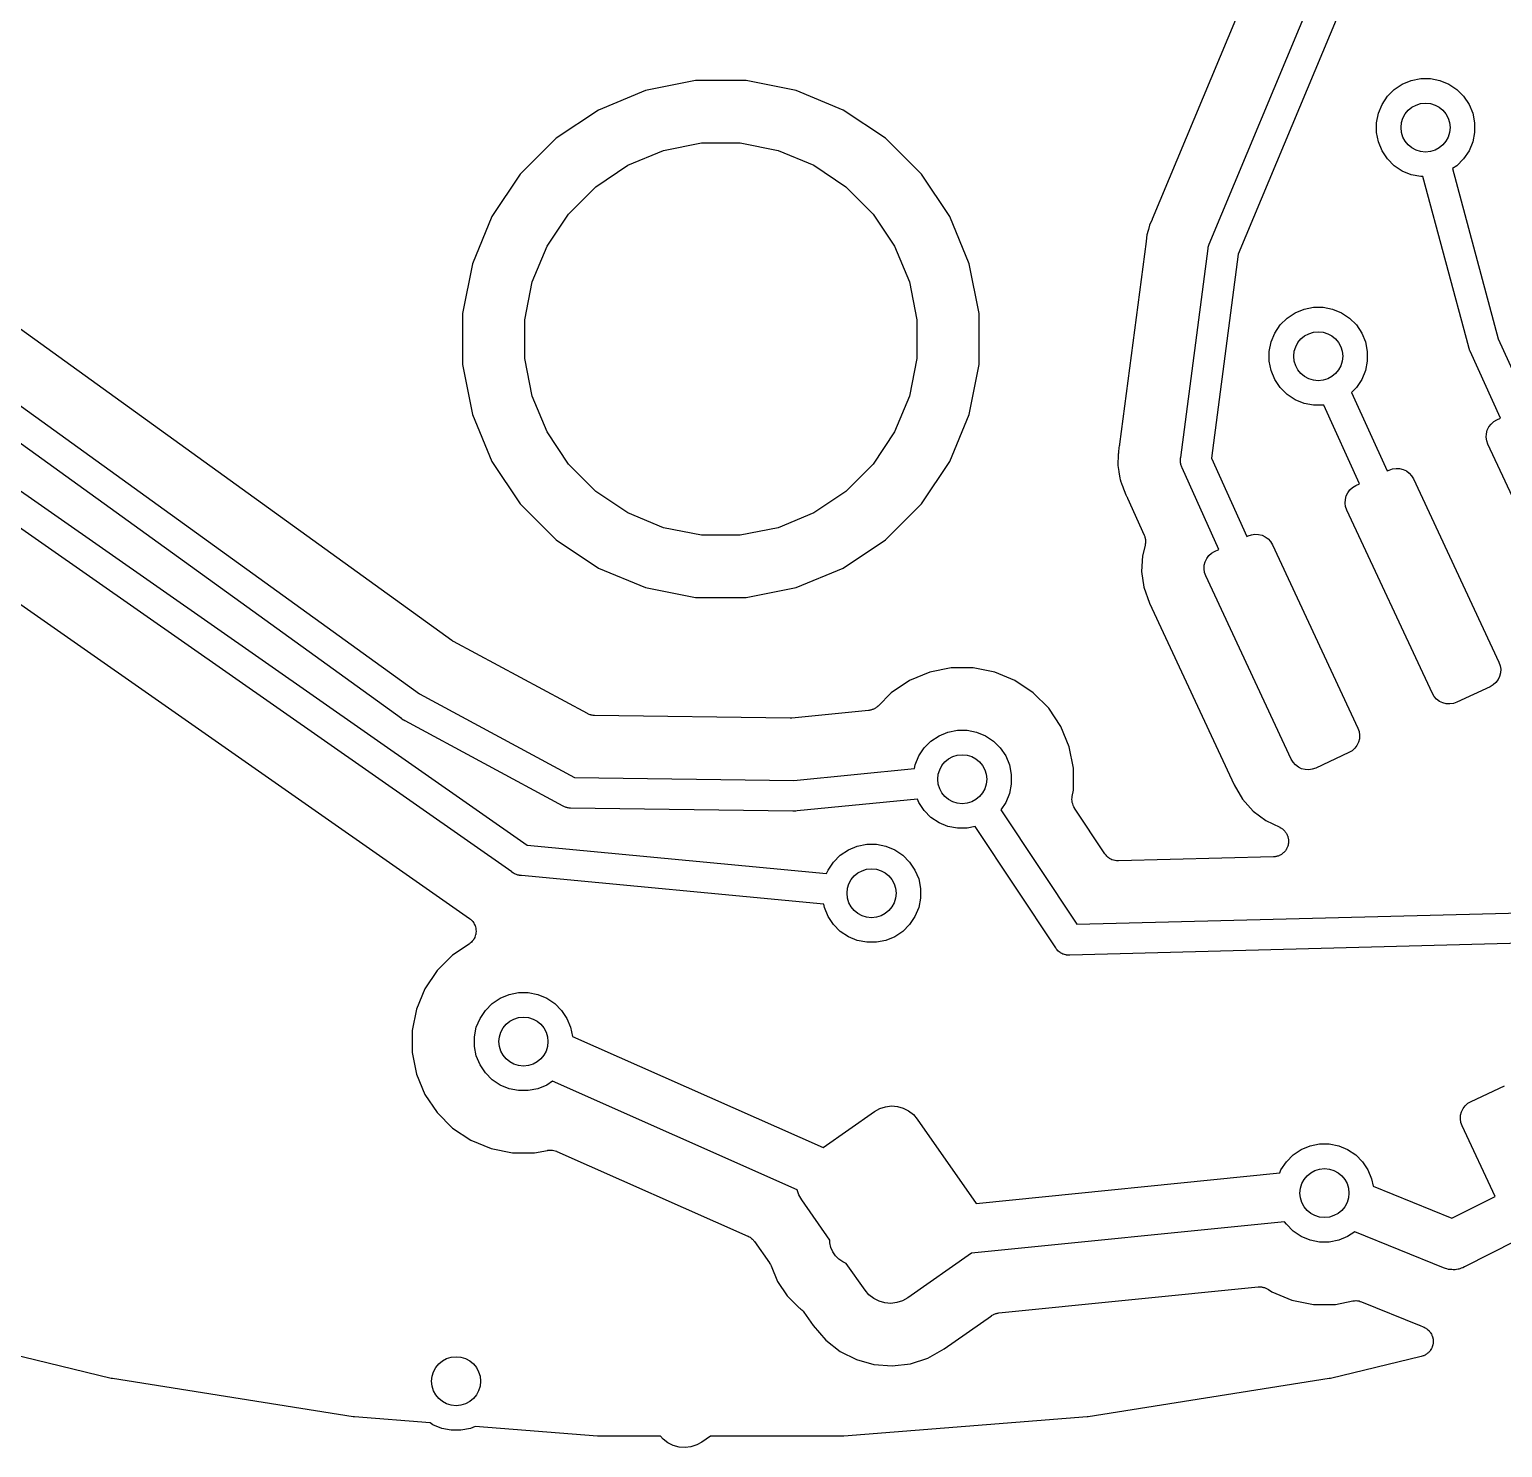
# Model space of a CAD drawing. Extents: x 4.92 to 6.91, y -5.73 to -3.72.
# Drawn here: x 5.6834 to 6.1566, y -5.7299 to -5.2746 of the extents above; entities that cross this region are included whole.
import ezdxf

# ---------------------------------------------------------------- set-up
doc = ezdxf.new("R2010")
doc.units = 0
doc.header["$MEASUREMENT"] = 0
doc.layers.add('BLACK', color=7, linetype='CONTINUOUS')

msp = doc.modelspace()

# ---------------------------------------------------------------- linework, layer by layer
at = {"layer": 'BLACK', "linetype": 'CONTINUOUS'}
for p, q in [((6.06242, -5.34351), (6.13141, -5.17829)), ((6.10806, -5.18231), (6.0441, -5.33546)), ((6.14049, -5.18209), (6.07172, -5.34676)), ((5.8813, -5.29421), (5.8662, -5.30047)), ((5.89734, -5.29102), (5.8813, -5.29421)), ((5.91369, -5.29102), (5.89734, -5.29102)), ((5.92972, -5.29421), (5.91369, -5.29102)), ((5.94482, -5.30047), (5.92972, -5.29421)), ((6.11966, -5.29606), (6.12185, -5.29387)), ((6.12185, -5.29387), (6.12443, -5.29215)), ((6.12443, -5.29215), (6.1273, -5.29096)), ((6.1273, -5.29096), (6.13034, -5.29035)), ((6.13034, -5.29035), (6.13344, -5.29035)), ((6.13344, -5.29035), (6.13648, -5.29096)), ((6.13648, -5.29096), (6.13935, -5.29215)), ((6.13935, -5.29215), (6.14193, -5.29387)), ((6.14193, -5.29387), (6.14412, -5.29606)), ((5.54756, -5.2995), (5.80872, -5.48795)), ((6.11675, -5.30151), (6.11793, -5.29864)), ((6.11793, -5.29864), (6.11966, -5.29606)), ((6.14412, -5.29606), (6.14585, -5.29864)), ((6.14585, -5.29864), (6.14703, -5.30151)), ((5.8662, -5.30047), (5.85261, -5.30955)), ((5.95842, -5.30955), (5.94482, -5.30047)), ((6.11614, -5.30455), (6.11675, -5.30151)), ((6.14703, -5.30151), (6.14764, -5.30455)), ((5.8029, -5.49588), (5.54051, -5.30655)), ((6.11614, -5.30765), (6.11614, -5.30455)), ((6.11675, -5.3107), (6.11614, -5.30765)), ((6.14764, -5.30765), (6.14703, -5.3107)), ((6.14764, -5.30455), (6.14764, -5.30765)), ((5.85261, -5.30955), (5.84105, -5.32111)), ((5.87567, -5.31819), (5.88714, -5.31344)), ((5.88714, -5.31344), (5.89931, -5.31102)), ((5.89931, -5.31102), (5.91172, -5.31102)), ((5.91172, -5.31102), (5.92389, -5.31344)), ((5.92389, -5.31344), (5.93535, -5.31819)), ((5.96998, -5.32111), (5.95842, -5.30955)), ((6.11793, -5.31356), (6.11675, -5.3107)), ((6.11966, -5.31614), (6.11793, -5.31356)), ((6.14585, -5.31356), (6.14412, -5.31614)), ((6.14703, -5.3107), (6.14585, -5.31356)), ((5.86536, -5.32509), (5.87567, -5.31819)), ((5.93535, -5.31819), (5.94567, -5.32509)), ((6.12185, -5.31833), (6.11966, -5.31614)), ((6.12443, -5.32006), (6.12185, -5.31833)), ((6.14193, -5.31833), (6.14053, -5.31927)), ((6.14412, -5.31614), (6.14193, -5.31833)), ((5.84105, -5.32111), (5.83197, -5.3347)), ((5.97906, -5.3347), (5.96998, -5.32111)), ((6.1273, -5.32125), (6.12443, -5.32006)), ((6.13034, -5.32185), (6.1273, -5.32125)), ((6.13103, -5.32185), (6.13034, -5.32185)), ((6.14575, -5.37656), (6.13103, -5.32185)), ((6.14053, -5.31927), (6.15524, -5.37392)), ((5.85658, -5.33386), (5.86536, -5.32509)), ((5.94567, -5.32509), (5.95444, -5.33386)), ((5.83197, -5.3347), (5.82571, -5.34981)), ((5.84969, -5.34418), (5.85658, -5.33386)), ((5.95444, -5.33386), (5.96133, -5.34418)), ((5.98531, -5.34981), (5.97906, -5.3347)), ((6.04404, -5.3356), (6.04321, -5.33743)), ((6.04406, -5.33556), (6.04404, -5.3356)), ((6.04407, -5.33553), (6.04406, -5.33556)), ((6.0441, -5.33546), (6.04407, -5.33553)), ((6.04238, -5.34052), (6.04218, -5.34252)), ((6.0428, -5.33915), (6.04238, -5.34052)), ((6.04283, -5.33902), (6.0428, -5.33915)), ((6.04287, -5.33889), (6.04283, -5.33902)), ((6.04289, -5.33882), (6.04287, -5.33889)), ((6.04321, -5.33743), (6.04289, -5.33882)), ((5.84494, -5.35564), (5.84969, -5.34418)), ((5.96133, -5.34418), (5.96608, -5.35564)), ((6.04216, -5.34267), (6.03362, -5.40776)), ((6.04217, -5.34259), (6.04216, -5.34263)), ((6.04216, -5.34263), (6.04216, -5.34267)), ((6.04218, -5.34252), (6.04217, -5.34259)), ((6.05323, -5.41202), (6.06204, -5.3449)), ((6.06204, -5.3449), (6.06208, -5.34449)), ((6.06208, -5.34449), (6.06217, -5.34419)), ((6.06217, -5.34419), (6.06225, -5.34389)), ((6.06225, -5.34389), (6.06242, -5.34351)), ((6.07172, -5.34676), (6.06313, -5.41225)), ((5.82571, -5.34981), (5.82252, -5.36584)), ((5.9885, -5.36584), (5.98531, -5.34981)), ((5.84252, -5.36781), (5.84494, -5.35564)), ((5.96608, -5.35564), (5.9685, -5.36781)), ((6.0874, -5.3673), (6.08998, -5.36557)), ((6.08998, -5.36557), (6.09285, -5.36438)), ((6.09285, -5.36438), (6.09589, -5.36378)), ((6.09589, -5.36378), (6.09899, -5.36378)), ((6.09899, -5.36378), (6.10203, -5.36438)), ((6.10203, -5.36438), (6.1049, -5.36557)), ((6.1049, -5.36557), (6.10748, -5.3673)), ((5.81909, -5.47077), (5.67862, -5.3694)), ((5.82252, -5.36584), (5.82252, -5.38219)), ((5.84252, -5.38022), (5.84252, -5.36781)), ((5.9685, -5.36781), (5.9685, -5.38022)), ((5.9885, -5.38219), (5.9885, -5.36584)), ((6.08349, -5.37207), (6.08521, -5.36949)), ((6.08521, -5.36949), (6.0874, -5.3673)), ((6.10748, -5.3673), (6.10967, -5.36949)), ((6.10967, -5.36949), (6.1114, -5.37207)), ((6.08169, -5.37798), (6.0823, -5.37493)), ((6.0823, -5.37493), (6.08349, -5.37207)), ((6.1114, -5.37207), (6.11258, -5.37493)), ((6.11258, -5.37493), (6.11319, -5.37798)), ((6.15524, -5.37392), (6.16492, -5.3952)), ((6.08169, -5.38108), (6.08169, -5.37798)), ((6.11319, -5.37798), (6.11319, -5.38108)), ((6.14578, -5.37672), (6.14575, -5.37656)), ((6.14588, -5.37703), (6.14578, -5.37672)), ((6.1459, -5.3771), (6.14588, -5.37703)), ((6.14596, -5.37726), (6.1459, -5.3771)), ((6.14601, -5.37741), (6.14596, -5.37726)), ((6.14604, -5.37748), (6.14601, -5.37741)), ((6.14616, -5.37778), (6.14604, -5.37748)), ((6.14624, -5.37792), (6.14616, -5.37778)), ((6.156, -5.39936), (6.14624, -5.37792)), ((5.82252, -5.38219), (5.82571, -5.39822)), ((5.84494, -5.39239), (5.84252, -5.38022)), ((5.9685, -5.38022), (5.96608, -5.39239)), ((5.98531, -5.39822), (5.9885, -5.38219)), ((6.0823, -5.38412), (6.08169, -5.38108)), ((6.08349, -5.38699), (6.0823, -5.38412)), ((6.11258, -5.38412), (6.1114, -5.38699)), ((6.11319, -5.38108), (6.11258, -5.38412)), ((6.08521, -5.38957), (6.08349, -5.38699)), ((6.1114, -5.38699), (6.10967, -5.38957)), ((5.84969, -5.40385), (5.84494, -5.39239)), ((5.96608, -5.39239), (5.96133, -5.40385)), ((6.0874, -5.39176), (6.08521, -5.38957)), ((6.08998, -5.39348), (6.0874, -5.39176)), ((6.09285, -5.39467), (6.08998, -5.39348)), ((6.10967, -5.38957), (6.10812, -5.39112)), ((6.10812, -5.39112), (6.1196, -5.41634)), ((5.82571, -5.39822), (5.83197, -5.41333)), ((5.97906, -5.41333), (5.98531, -5.39822)), ((6.09589, -5.39528), (6.09285, -5.39467)), ((6.09899, -5.39528), (6.09589, -5.39528)), ((6.09918, -5.39524), (6.09899, -5.39528)), ((6.11068, -5.4205), (6.09918, -5.39524)), ((6.15144, -5.40439), (6.15173, -5.40326)), ((6.15173, -5.40326), (6.15223, -5.40222)), ((6.15223, -5.40222), (6.15293, -5.40129)), ((6.15293, -5.40129), (6.15379, -5.40052)), ((6.15379, -5.40052), (6.15478, -5.39993)), ((6.15478, -5.39993), (6.156, -5.39936)), ((5.85658, -5.41417), (5.84969, -5.40385)), ((5.96133, -5.40385), (5.95444, -5.41417)), ((6.03354, -5.40812), (6.03349, -5.40841)), ((6.03361, -5.40783), (6.03354, -5.40812)), ((6.03362, -5.40776), (6.03361, -5.40783)), ((6.15138, -5.40554), (6.15144, -5.40439)), ((6.15154, -5.40669), (6.15138, -5.40554)), ((6.15193, -5.40778), (6.15154, -5.40669)), ((6.17938, -5.46665), (6.15193, -5.40778)), ((6.03317, -5.41183), (6.03304, -5.41374)), ((6.03318, -5.41172), (6.03317, -5.41177)), ((6.03317, -5.41177), (6.03317, -5.41183)), ((6.0332, -5.41096), (6.03318, -5.41165)), ((6.03318, -5.41165), (6.03318, -5.41172)), ((6.03324, -5.41067), (6.0332, -5.41096)), ((6.03327, -5.41043), (6.03324, -5.41055)), ((6.03324, -5.41055), (6.03324, -5.41067)), ((6.03337, -5.40884), (6.03327, -5.41036)), ((6.03327, -5.41036), (6.03327, -5.41043)), ((6.03349, -5.40841), (6.03337, -5.40884)), ((6.05313, -5.41314), (6.05316, -5.41274)), ((6.05316, -5.41259), (6.05317, -5.4125)), ((6.05316, -5.41274), (6.05316, -5.41259)), ((6.05317, -5.4125), (6.05319, -5.41217)), ((6.05319, -5.41217), (6.05323, -5.41202)), ((6.06313, -5.41225), (6.07444, -5.4374)), ((5.83197, -5.41333), (5.84105, -5.42692)), ((5.86536, -5.42294), (5.85658, -5.41417)), ((5.95444, -5.41417), (5.94567, -5.42294)), ((5.96998, -5.42692), (5.97906, -5.41333)), ((6.03304, -5.41374), (6.03305, -5.41379)), ((6.03305, -5.41379), (6.03306, -5.41386)), ((6.03306, -5.41386), (6.03306, -5.41423)), ((6.03306, -5.41423), (6.03308, -5.41459)), ((6.03308, -5.41459), (6.03308, -5.41464)), ((6.03308, -5.41464), (6.0334, -5.41653)), ((6.0334, -5.41653), (6.03341, -5.4166)), ((6.03341, -5.4166), (6.03341, -5.41666)), ((6.03341, -5.41666), (6.03342, -5.41671)), ((6.03342, -5.41671), (6.03367, -5.41861)), ((6.05314, -5.41323), (6.05313, -5.41314)), ((6.05314, -5.41332), (6.05314, -5.41323)), ((6.0532, -5.41371), (6.05314, -5.41332)), ((6.05325, -5.4141), (6.0532, -5.41371)), ((6.05328, -5.41419), (6.05325, -5.4141)), ((6.05329, -5.41427), (6.05328, -5.41419)), ((6.05343, -5.41464), (6.05329, -5.41427)), ((6.05348, -5.41479), (6.05343, -5.41464)), ((6.05352, -5.41487), (6.05348, -5.41479)), ((6.05364, -5.41518), (6.05352, -5.41487)), ((6.05372, -5.41531), (6.05364, -5.41518)), ((6.06552, -5.44156), (6.05372, -5.41531)), ((6.1196, -5.41634), (6.12017, -5.41607)), ((6.12017, -5.41607), (6.12127, -5.41569)), ((6.12127, -5.41569), (6.12241, -5.41552)), ((6.12241, -5.41552), (6.12357, -5.41559)), ((6.12357, -5.41559), (6.12469, -5.41587)), ((6.12469, -5.41587), (6.12573, -5.41637)), ((6.12573, -5.41637), (6.12666, -5.41707)), ((6.12666, -5.41707), (6.12743, -5.41793)), ((5.67414, -5.41825), (5.84329, -5.53656)), ((6.03367, -5.41861), (6.03368, -5.41866)), ((6.03368, -5.41866), (6.03371, -5.41872)), ((6.03371, -5.41872), (6.03378, -5.41908)), ((6.03378, -5.41908), (6.03388, -5.41944)), ((6.03388, -5.41944), (6.03389, -5.41948)), ((6.03389, -5.41948), (6.03456, -5.42128)), ((6.03456, -5.42128), (6.03459, -5.42134)), ((6.03459, -5.42134), (6.0346, -5.4214)), ((6.0346, -5.4214), (6.03462, -5.42145)), ((6.03462, -5.42145), (6.03484, -5.4221)), ((6.03484, -5.4221), (6.03496, -5.42237)), ((6.03496, -5.42237), (6.03499, -5.42243)), ((6.03499, -5.42243), (6.03503, -5.42254)), ((6.03503, -5.42254), (6.03508, -5.42265)), ((6.10692, -5.42335), (6.10761, -5.42243)), ((6.10761, -5.42243), (6.10847, -5.42165)), ((6.10847, -5.42165), (6.10947, -5.42106)), ((6.10947, -5.42106), (6.11068, -5.4205)), ((6.12743, -5.41793), (6.12802, -5.41893)), ((6.12802, -5.41893), (6.15548, -5.4778)), ((5.83837, -5.54513), (5.66858, -5.42638)), ((5.84105, -5.42692), (5.85261, -5.43848)), ((5.87567, -5.42984), (5.86536, -5.42294)), ((5.94567, -5.42294), (5.93535, -5.42984)), ((5.95842, -5.43848), (5.96998, -5.42692)), ((6.03508, -5.42265), (6.03562, -5.42408)), ((6.03562, -5.42408), (6.03585, -5.42446)), ((6.03585, -5.42446), (6.03589, -5.42452)), ((6.03589, -5.42452), (6.03602, -5.42479)), ((6.03602, -5.42479), (6.03617, -5.42505)), ((6.03617, -5.42505), (6.04152, -5.43696)), ((6.10607, -5.42667), (6.10613, -5.42552)), ((6.10623, -5.42782), (6.10607, -5.42667)), ((6.10613, -5.42552), (6.10642, -5.4244)), ((6.10642, -5.4244), (6.10692, -5.42335)), ((5.88714, -5.43459), (5.87567, -5.42984)), ((5.93535, -5.42984), (5.92389, -5.43459)), ((6.10661, -5.42891), (6.10623, -5.42782)), ((6.13407, -5.48779), (6.10661, -5.42891)), ((5.89931, -5.43701), (5.88714, -5.43459)), ((5.92389, -5.43459), (5.91172, -5.43701)), ((6.07595, -5.43682), (6.0771, -5.43665)), ((6.0771, -5.43665), (6.07825, -5.43672)), ((6.07825, -5.43672), (6.07937, -5.437)), ((5.85261, -5.43848), (5.8662, -5.44756)), ((5.91172, -5.43701), (5.89931, -5.43701)), ((5.94482, -5.44756), (5.95842, -5.43848)), ((6.04181, -5.44025), (6.04095, -5.44359)), ((6.04152, -5.43696), (6.04155, -5.43702)), ((6.04155, -5.43702), (6.04161, -5.43719)), ((6.04161, -5.43719), (6.04168, -5.43736)), ((6.04168, -5.43736), (6.04176, -5.43766)), ((6.04176, -5.43766), (6.04185, -5.43795)), ((6.04183, -5.44007), (6.04181, -5.44025)), ((6.04188, -5.43989), (6.04183, -5.44007)), ((6.04185, -5.43795), (6.04187, -5.43813)), ((6.04187, -5.43813), (6.04191, -5.43831)), ((6.04191, -5.43959), (6.04188, -5.43989)), ((6.04191, -5.43831), (6.04193, -5.43861)), ((6.04196, -5.43928), (6.04191, -5.43959)), ((6.04193, -5.43861), (6.04196, -5.43892)), ((6.04196, -5.43892), (6.04195, -5.4391)), ((6.04195, -5.4391), (6.04196, -5.43928)), ((6.07444, -5.4374), (6.07486, -5.4372)), ((6.07486, -5.4372), (6.07595, -5.43682)), ((6.07937, -5.437), (6.08042, -5.43751)), ((6.08042, -5.43751), (6.08134, -5.4382)), ((6.08134, -5.4382), (6.08212, -5.43906)), ((6.08212, -5.43906), (6.08271, -5.44006)), ((6.08271, -5.44006), (6.11016, -5.49893)), ((5.65783, -5.44326), (5.82476, -5.56002)), ((6.04095, -5.44359), (6.04067, -5.44868)), ((6.06081, -5.44665), (6.0611, -5.44553)), ((6.0611, -5.44553), (6.0616, -5.44448)), ((6.0616, -5.44448), (6.0623, -5.44356)), ((6.0623, -5.44356), (6.06316, -5.44278)), ((6.06316, -5.44278), (6.06415, -5.44219)), ((6.06415, -5.44219), (6.06552, -5.44156)), ((5.8662, -5.44756), (5.8813, -5.45382)), ((5.92972, -5.45382), (5.94482, -5.44756)), ((6.04067, -5.44868), (6.04139, -5.45373)), ((6.06075, -5.4478), (6.06081, -5.44665)), ((6.06091, -5.44895), (6.06075, -5.4478)), ((6.0613, -5.45004), (6.06091, -5.44895)), ((6.08875, -5.50892), (6.0613, -5.45004)), ((5.8813, -5.45382), (5.89734, -5.45701)), ((5.91369, -5.45701), (5.92972, -5.45382)), ((6.04139, -5.45373), (6.04317, -5.45877)), ((5.89734, -5.45701), (5.91369, -5.45701)), ((6.04317, -5.45877), (6.07041, -5.5172)), ((5.81935, -5.47091), (5.81909, -5.47077)), ((5.81959, -5.47108), (5.81935, -5.47091)), ((5.81965, -5.47111), (5.81959, -5.47108)), ((5.86265, -5.49427), (5.81965, -5.47111)), ((6.15548, -5.4778), (6.15586, -5.47889)), ((6.15586, -5.47889), (6.15602, -5.48004)), ((5.96614, -5.48367), (5.96028, -5.48759)), ((5.97264, -5.48098), (5.96614, -5.48367)), ((5.97955, -5.47961), (5.97264, -5.48098)), ((5.98659, -5.47961), (5.97955, -5.47961)), ((5.9935, -5.48098), (5.98659, -5.47961)), ((6, -5.48367), (5.9935, -5.48098)), ((6.00586, -5.48759), (6, -5.48367)), ((6.15517, -5.48336), (6.15448, -5.48429)), ((6.15567, -5.48232), (6.15517, -5.48336)), ((6.15596, -5.4812), (6.15567, -5.48232)), ((6.15602, -5.48004), (6.15596, -5.4812)), ((5.80872, -5.48795), (5.85856, -5.51478)), ((5.96028, -5.48759), (5.95603, -5.49184)), ((6.01084, -5.49257), (6.00586, -5.48759)), ((6.13466, -5.48878), (6.13407, -5.48779)), ((6.13543, -5.48964), (6.13466, -5.48878)), ((6.15262, -5.48565), (6.14191, -5.49064)), ((6.15361, -5.48506), (6.15262, -5.48565)), ((6.15448, -5.48429), (6.15361, -5.48506)), ((5.95299, -5.49328), (5.92836, -5.4957)), ((5.9532, -5.49323), (5.95299, -5.49328)), ((5.95342, -5.49322), (5.9532, -5.49323)), ((5.95368, -5.49314), (5.95342, -5.49322)), ((5.95395, -5.49309), (5.95368, -5.49314)), ((5.95415, -5.493), (5.95395, -5.49309)), ((5.95435, -5.49294), (5.95415, -5.493)), ((5.9546, -5.49282), (5.95435, -5.49294)), ((5.95485, -5.49271), (5.9546, -5.49282)), ((5.95503, -5.49259), (5.95485, -5.49271)), ((5.95522, -5.49249), (5.95503, -5.49259)), ((5.95543, -5.49232), (5.95522, -5.49249)), ((5.95566, -5.49217), (5.95543, -5.49232)), ((5.95581, -5.49202), (5.95566, -5.49217)), ((5.95598, -5.49189), (5.95581, -5.49202)), ((5.95603, -5.49184), (5.95598, -5.49189)), ((6.01475, -5.49842), (6.01084, -5.49257)), ((6.13635, -5.49034), (6.13543, -5.48964)), ((6.1374, -5.49084), (6.13635, -5.49034)), ((6.13852, -5.49113), (6.1374, -5.49084)), ((6.13968, -5.49119), (6.13852, -5.49113)), ((6.14082, -5.49103), (6.13968, -5.49119)), ((6.14191, -5.49064), (6.14082, -5.49103)), ((5.80295, -5.49594), (5.8029, -5.49588)), ((5.80329, -5.49616), (5.80295, -5.49594)), ((5.80342, -5.49626), (5.80329, -5.49616)), ((5.80349, -5.4963), (5.80342, -5.49626)), ((5.80356, -5.49634), (5.80349, -5.4963)), ((5.8037, -5.49642), (5.80356, -5.49634)), ((5.80405, -5.49662), (5.8037, -5.49642)), ((5.80412, -5.49665), (5.80405, -5.49662)), ((5.85493, -5.52401), (5.80412, -5.49665)), ((5.86282, -5.49434), (5.86265, -5.49427)), ((5.86299, -5.49444), (5.86282, -5.49434)), ((5.86327, -5.49453), (5.86299, -5.49444)), ((5.86355, -5.49465), (5.86327, -5.49453)), ((5.86373, -5.49468), (5.86355, -5.49465)), ((5.86391, -5.49474), (5.86373, -5.49468)), ((5.86421, -5.49478), (5.86391, -5.49474)), ((5.8645, -5.49484), (5.86421, -5.49478)), ((5.86469, -5.49484), (5.8645, -5.49484)), ((5.86488, -5.49487), (5.86469, -5.49484)), ((5.86495, -5.49487), (5.86488, -5.49487)), ((5.9278, -5.49573), (5.86495, -5.49487)), ((5.92804, -5.49571), (5.9278, -5.49573)), ((5.92829, -5.49571), (5.92804, -5.49571)), ((5.92836, -5.4957), (5.92829, -5.49571)), ((5.97303, -5.50312), (5.97561, -5.5014)), ((5.97561, -5.5014), (5.97848, -5.50021)), ((5.97848, -5.50021), (5.98152, -5.49961)), ((5.98152, -5.49961), (5.98462, -5.49961)), ((5.98462, -5.49961), (5.98766, -5.50021)), ((5.98766, -5.50021), (5.99053, -5.5014)), ((5.99053, -5.5014), (5.99311, -5.50312)), ((6.01745, -5.50493), (6.01475, -5.49842)), ((6.11016, -5.49893), (6.11054, -5.50002)), ((6.11064, -5.50233), (6.11036, -5.50345)), ((6.11054, -5.50002), (6.11071, -5.50117)), ((6.11071, -5.50117), (6.11064, -5.50233)), ((5.96912, -5.50789), (5.97084, -5.50532)), ((5.97084, -5.50532), (5.97303, -5.50312)), ((5.99311, -5.50312), (5.9953, -5.50532)), ((5.9953, -5.50532), (5.99703, -5.50789)), ((6.01882, -5.51183), (6.01745, -5.50493)), ((6.1073, -5.50678), (6.0966, -5.51177)), ((6.1083, -5.50619), (6.1073, -5.50678)), ((6.10916, -5.50542), (6.1083, -5.50619)), ((6.10986, -5.50449), (6.10916, -5.50542)), ((6.11036, -5.50345), (6.10986, -5.50449)), ((5.92893, -5.51574), (5.9677, -5.51192)), ((5.9677, -5.51192), (5.96793, -5.51076)), ((5.96793, -5.51076), (5.96912, -5.50789)), ((5.99703, -5.50789), (5.99821, -5.51076)), ((5.99821, -5.51076), (5.99882, -5.5138)), ((6.01882, -5.51888), (6.01882, -5.51183)), ((6.08934, -5.50991), (6.08875, -5.50892)), ((6.09011, -5.51077), (6.08934, -5.50991)), ((6.09104, -5.51147), (6.09011, -5.51077)), ((6.09208, -5.51197), (6.09104, -5.51147)), ((6.0932, -5.51226), (6.09208, -5.51197)), ((6.09436, -5.51232), (6.0932, -5.51226)), ((6.09551, -5.51216), (6.09436, -5.51232)), ((6.0966, -5.51177), (6.09551, -5.51216)), ((5.85856, -5.51478), (5.92893, -5.51574)), ((5.99882, -5.51691), (5.99821, -5.51995)), ((5.99882, -5.5138), (5.99882, -5.51691)), ((6.07041, -5.5172), (6.07313, -5.5218)), ((5.96866, -5.52172), (5.93006, -5.52552)), ((5.96912, -5.52281), (5.96866, -5.52172)), ((5.99821, -5.51995), (5.99703, -5.52281)), ((6.01832, -5.5218), (6.01837, -5.52135)), ((6.01832, -5.52184), (6.01832, -5.5218)), ((6.01832, -5.52187), (6.01832, -5.52184)), ((6.01836, -5.52232), (6.01832, -5.52187)), ((6.01837, -5.52135), (6.01842, -5.5209)), ((6.01842, -5.5209), (6.01882, -5.51888)), ((6.07313, -5.5218), (6.07654, -5.52559)), ((5.85533, -5.52423), (5.85493, -5.52401)), ((5.85558, -5.52431), (5.85533, -5.52423)), ((5.85583, -5.52441), (5.85558, -5.52431)), ((5.85605, -5.52446), (5.85583, -5.52441)), ((5.85625, -5.52452), (5.85605, -5.52446)), ((5.85652, -5.52455), (5.85625, -5.52452)), ((5.85678, -5.5246), (5.85652, -5.52455)), ((5.85724, -5.52461), (5.85678, -5.5246)), ((5.92862, -5.52558), (5.85724, -5.52461)), ((5.92865, -5.52559), (5.92862, -5.52558)), ((5.9291, -5.52559), (5.92865, -5.52559)), ((5.92931, -5.52559), (5.9291, -5.52559)), ((5.92934, -5.52559), (5.92931, -5.52559)), ((5.92938, -5.52559), (5.92934, -5.52559)), ((5.92958, -5.52557), (5.92938, -5.52559)), ((5.93003, -5.52553), (5.92958, -5.52557)), ((5.93006, -5.52552), (5.93003, -5.52553)), ((5.97084, -5.52539), (5.96912, -5.52281)), ((5.97303, -5.52759), (5.97084, -5.52539)), ((5.99703, -5.52281), (5.99547, -5.52514)), ((5.99547, -5.52514), (6.01992, -5.56194)), ((6.0184, -5.52278), (6.01836, -5.52232)), ((6.01841, -5.52281), (6.0184, -5.52278)), ((6.01841, -5.52284), (6.01841, -5.52281)), ((6.01855, -5.52328), (6.01841, -5.52284)), ((6.01867, -5.52371), (6.01855, -5.52328)), ((6.01869, -5.52374), (6.01867, -5.52371)), ((6.0187, -5.52378), (6.01869, -5.52374)), ((6.01891, -5.52418), (6.0187, -5.52378)), ((6.01912, -5.52458), (6.01891, -5.52418)), ((6.01915, -5.52464), (6.01912, -5.52458)), ((6.02892, -5.53935), (6.01915, -5.52464)), ((6.07654, -5.52559), (6.08061, -5.52865)), ((5.97561, -5.52931), (5.97303, -5.52759)), ((5.97848, -5.5305), (5.97561, -5.52931)), ((5.98152, -5.5311), (5.97848, -5.5305)), ((5.98462, -5.5311), (5.98152, -5.5311)), ((5.98727, -5.53058), (5.98462, -5.5311)), ((6.01313, -5.56951), (5.98727, -5.53058)), ((6.08061, -5.52865), (6.08505, -5.53078)), ((6.08505, -5.53078), (6.08511, -5.53081)), ((6.08511, -5.53081), (6.08535, -5.53096)), ((6.08535, -5.53096), (6.0856, -5.53109)), ((6.0856, -5.53109), (6.08576, -5.53121)), ((6.08576, -5.53121), (6.08594, -5.53132)), ((6.08594, -5.53132), (6.08614, -5.53152)), ((6.08614, -5.53152), (6.08636, -5.53169)), ((6.08636, -5.53169), (6.0865, -5.53185)), ((6.0865, -5.53185), (6.08665, -5.53199)), ((6.08665, -5.53199), (6.08681, -5.53222)), ((6.08681, -5.53222), (6.087, -5.53244)), ((6.087, -5.53244), (6.0871, -5.53262)), ((6.0871, -5.53262), (6.08722, -5.53279)), ((6.08722, -5.53279), (6.08733, -5.53304)), ((6.08733, -5.53304), (6.08747, -5.53329)), ((6.08747, -5.53329), (6.08753, -5.53349)), ((6.08753, -5.53349), (6.08762, -5.53368)), ((6.08762, -5.53368), (6.08768, -5.53395)), ((6.08768, -5.53395), (6.08777, -5.53422)), ((6.08777, -5.53422), (6.08779, -5.53442)), ((6.08779, -5.53442), (6.08784, -5.53463)), ((6.08783, -5.53588), (6.08781, -5.53616)), ((6.08787, -5.5356), (6.08783, -5.53588)), ((6.08784, -5.53463), (6.08785, -5.53491)), ((6.08785, -5.53491), (6.08788, -5.53519)), ((6.08788, -5.53519), (6.08787, -5.5354)), ((6.08787, -5.5354), (6.08787, -5.5356)), ((5.84329, -5.53656), (5.9395, -5.54566)), ((5.9417, -5.54193), (5.9439, -5.53974)), ((5.9439, -5.53974), (5.94648, -5.53801)), ((5.94648, -5.53801), (5.94934, -5.53683)), ((5.94934, -5.53683), (5.95239, -5.53622)), ((5.95239, -5.53622), (5.95549, -5.53622)), ((5.95549, -5.53622), (5.95853, -5.53683)), ((5.95853, -5.53683), (5.9614, -5.53801)), ((5.9614, -5.53801), (5.96398, -5.53974)), ((5.96398, -5.53974), (5.96617, -5.54193)), ((6.02896, -5.53939), (6.02892, -5.53935)), ((6.02898, -5.53943), (6.02896, -5.53939)), ((6.02926, -5.53977), (6.02898, -5.53943)), ((6.02954, -5.54011), (6.02926, -5.53977)), ((6.02958, -5.54014), (6.02954, -5.54011)), ((6.02961, -5.54018), (6.02958, -5.54014)), ((6.02995, -5.54045), (6.02961, -5.54018)), ((6.03029, -5.54073), (6.02995, -5.54045)), ((6.03034, -5.54075), (6.03029, -5.54073)), ((6.03037, -5.54078), (6.03034, -5.54075)), ((6.03076, -5.54099), (6.03037, -5.54078)), ((6.08302, -5.54028), (6.03322, -5.54158)), ((6.0833, -5.54025), (6.08302, -5.54028)), ((6.08358, -5.54024), (6.0833, -5.54025)), ((6.08378, -5.54019), (6.08358, -5.54024)), ((6.08398, -5.54016), (6.08378, -5.54019)), ((6.08425, -5.54007), (6.08398, -5.54016)), ((6.08453, -5.54001), (6.08425, -5.54007)), ((6.08471, -5.53992), (6.08453, -5.54001)), ((6.08491, -5.53986), (6.08471, -5.53992)), ((6.08516, -5.53972), (6.08491, -5.53986)), ((6.08541, -5.5396), (6.08516, -5.53972)), ((6.08558, -5.53948), (6.08541, -5.5396)), ((6.08576, -5.53938), (6.08558, -5.53948)), ((6.08597, -5.53919), (6.08576, -5.53938)), ((6.0862, -5.53903), (6.08597, -5.53919)), ((6.08634, -5.53887), (6.0862, -5.53903)), ((6.0865, -5.53874), (6.08634, -5.53887)), ((6.08667, -5.53852), (6.0865, -5.53874)), ((6.08687, -5.53831), (6.08667, -5.53852)), ((6.08697, -5.53813), (6.08687, -5.53831)), ((6.0871, -5.53797), (6.08697, -5.53813)), ((6.08723, -5.53772), (6.0871, -5.53797)), ((6.08738, -5.53748), (6.08723, -5.53772)), ((6.08745, -5.53729), (6.08738, -5.53748)), ((6.08754, -5.5371), (6.08745, -5.53729)), ((6.08762, -5.53683), (6.08754, -5.5371)), ((6.08772, -5.53656), (6.08762, -5.53683)), ((6.08775, -5.53636), (6.08772, -5.53656)), ((6.08781, -5.53616), (6.08775, -5.53636)), ((5.83841, -5.54517), (5.83837, -5.54513)), ((5.83876, -5.54541), (5.83841, -5.54517)), ((5.83891, -5.54551), (5.83876, -5.54541)), ((5.83897, -5.54554), (5.83891, -5.54551)), ((5.83922, -5.54571), (5.83897, -5.54554)), ((5.9395, -5.54566), (5.93998, -5.54451)), ((5.93998, -5.54451), (5.9417, -5.54193)), ((5.96617, -5.54193), (5.96789, -5.54451)), ((5.96789, -5.54451), (5.96908, -5.54737)), ((6.03115, -5.54119), (6.03076, -5.54099)), ((6.0312, -5.54121), (6.03115, -5.54119)), ((6.03124, -5.54123), (6.0312, -5.54121)), ((6.03166, -5.54135), (6.03124, -5.54123)), ((6.03208, -5.54148), (6.03166, -5.54135)), ((6.03213, -5.54149), (6.03208, -5.54148)), ((6.03218, -5.5415), (6.03213, -5.54149)), ((6.03262, -5.54154), (6.03218, -5.5415)), ((6.03305, -5.54159), (6.03262, -5.54154)), ((6.0331, -5.54158), (6.03305, -5.54159)), ((6.03315, -5.54159), (6.0331, -5.54158)), ((6.03322, -5.54158), (6.03315, -5.54159)), ((5.83939, -5.54578), (5.83922, -5.54571)), ((5.83955, -5.54587), (5.83939, -5.54578)), ((5.83984, -5.54596), (5.83955, -5.54587)), ((5.84012, -5.54608), (5.83984, -5.54596)), ((5.8403, -5.54611), (5.84012, -5.54608)), ((5.84047, -5.54617), (5.8403, -5.54611)), ((5.84077, -5.5462), (5.84047, -5.54617)), ((5.84083, -5.54622), (5.84077, -5.5462)), ((5.84101, -5.54623), (5.84083, -5.54622)), ((5.84143, -5.54628), (5.84101, -5.54623)), ((5.84149, -5.54628), (5.84143, -5.54628)), ((5.93857, -5.55546), (5.84149, -5.54628)), ((5.96908, -5.54737), (5.96969, -5.55042)), ((5.96969, -5.55352), (5.96908, -5.55656)), ((5.96969, -5.55042), (5.96969, -5.55352)), ((5.93879, -5.55656), (5.93857, -5.55546)), ((5.93998, -5.55943), (5.93879, -5.55656)), ((5.9417, -5.56201), (5.93998, -5.55943)), ((5.96789, -5.55943), (5.96617, -5.56201)), ((5.96908, -5.55656), (5.96789, -5.55943)), ((6.01992, -5.56194), (6.18269, -5.55769)), ((5.82476, -5.56002), (5.82482, -5.56006)), ((5.82482, -5.56006), (5.82514, -5.56034)), ((5.82514, -5.56034), (5.82546, -5.56061)), ((5.82546, -5.56061), (5.8255, -5.56066)), ((5.8255, -5.56066), (5.82555, -5.5607)), ((5.82555, -5.5607), (5.82581, -5.56104)), ((5.82581, -5.56104), (5.82607, -5.56137)), ((5.82607, -5.56137), (5.8261, -5.56143)), ((5.8261, -5.56143), (5.82614, -5.56148)), ((5.82614, -5.56148), (5.82633, -5.56186)), ((5.82633, -5.56186), (5.82653, -5.56223)), ((5.82653, -5.56223), (5.82655, -5.56229)), ((5.82655, -5.56229), (5.82658, -5.56235)), ((5.82658, -5.56235), (5.82669, -5.56276)), ((5.82669, -5.56276), (5.82681, -5.56317)), ((5.82681, -5.56317), (5.82681, -5.56323)), ((5.82681, -5.56323), (5.82683, -5.5633)), ((5.82683, -5.5633), (5.82686, -5.56372)), ((5.82689, -5.56427), (5.82684, -5.56469)), ((5.82686, -5.56372), (5.8269, -5.56414)), ((5.8269, -5.56414), (5.82689, -5.5642)), ((5.82689, -5.5642), (5.82689, -5.56427)), ((5.9439, -5.5642), (5.9417, -5.56201)), ((5.94648, -5.56592), (5.9439, -5.5642)), ((5.96398, -5.5642), (5.9614, -5.56592)), ((5.96617, -5.56201), (5.96398, -5.5642)), ((5.82467, -5.56827), (5.81934, -5.57184)), ((5.825, -5.56801), (5.82467, -5.56827)), ((5.82533, -5.56775), (5.825, -5.56801)), ((5.82538, -5.5677), (5.82533, -5.56775)), ((5.82543, -5.56765), (5.82538, -5.5677)), ((5.8257, -5.56733), (5.82543, -5.56765)), ((5.82597, -5.56701), (5.8257, -5.56733)), ((5.82601, -5.56695), (5.82597, -5.56701)), ((5.82605, -5.5669), (5.82601, -5.56695)), ((5.82625, -5.56653), (5.82605, -5.5669)), ((5.82646, -5.56616), (5.82625, -5.56653)), ((5.82648, -5.5661), (5.82646, -5.56616)), ((5.82651, -5.56604), (5.82648, -5.5661)), ((5.82663, -5.56564), (5.82651, -5.56604)), ((5.82677, -5.56524), (5.82663, -5.56564)), ((5.82678, -5.56517), (5.82677, -5.56524)), ((5.8268, -5.56511), (5.82678, -5.56517)), ((5.82684, -5.56469), (5.8268, -5.56511)), ((5.94934, -5.56711), (5.94648, -5.56592)), ((5.95239, -5.56772), (5.94934, -5.56711)), ((5.95549, -5.56772), (5.95239, -5.56772)), ((5.95853, -5.56711), (5.95549, -5.56772)), ((5.9614, -5.56592), (5.95853, -5.56711)), ((6.17993, -5.5676), (6.01762, -5.57184)), ((5.81934, -5.57184), (5.81436, -5.57682)), ((6.01328, -5.56978), (6.01313, -5.56951)), ((6.01355, -5.57009), (6.01328, -5.56978)), ((6.01382, -5.57042), (6.01355, -5.57009)), ((6.01387, -5.57046), (6.01382, -5.57042)), ((6.01392, -5.57052), (6.01387, -5.57046)), ((6.01424, -5.57077), (6.01392, -5.57052)), ((6.01456, -5.57103), (6.01424, -5.57077)), ((6.01463, -5.57107), (6.01456, -5.57103)), ((6.01468, -5.57111), (6.01463, -5.57107)), ((6.01505, -5.5713), (6.01468, -5.57111)), ((6.01542, -5.57149), (6.01505, -5.5713)), ((6.01549, -5.57151), (6.01542, -5.57149)), ((6.01555, -5.57155), (6.01549, -5.57151)), ((6.01595, -5.57165), (6.01555, -5.57155)), ((6.01634, -5.57178), (6.01595, -5.57165)), ((6.01642, -5.57178), (6.01634, -5.57178)), ((6.01649, -5.5718), (6.01642, -5.57178)), ((6.0169, -5.57183), (6.01649, -5.5718)), ((6.01731, -5.57187), (6.0169, -5.57183)), ((6.01762, -5.57184), (6.01731, -5.57187)), ((5.81436, -5.57682), (5.81045, -5.58267)), ((5.81045, -5.58267), (5.80775, -5.58918)), ((5.82989, -5.58957), (5.83209, -5.58737)), ((5.83209, -5.58737), (5.83467, -5.58565)), ((5.83467, -5.58565), (5.83753, -5.58446)), ((5.83753, -5.58446), (5.84057, -5.58386)), ((5.84057, -5.58386), (5.84368, -5.58386)), ((5.84368, -5.58386), (5.84672, -5.58446)), ((5.84672, -5.58446), (5.84959, -5.58565)), ((5.84959, -5.58565), (5.85216, -5.58737)), ((5.85216, -5.58737), (5.85436, -5.58957)), ((5.80775, -5.58918), (5.80638, -5.59609)), ((5.82698, -5.59501), (5.82817, -5.59215)), ((5.82817, -5.59215), (5.82989, -5.58957)), ((5.85436, -5.58957), (5.85608, -5.59215)), ((5.85608, -5.59215), (5.85727, -5.59501)), ((5.80638, -5.59609), (5.80638, -5.60313)), ((5.82638, -5.59806), (5.82698, -5.59501)), ((5.85727, -5.59501), (5.85786, -5.59797)), ((5.82638, -5.60116), (5.82638, -5.59806)), ((5.82698, -5.6042), (5.82638, -5.60116)), ((5.85786, -5.59797), (5.93835, -5.63365)), ((5.80638, -5.60313), (5.80775, -5.61003)), ((5.82817, -5.60707), (5.82698, -5.6042)), ((5.82989, -5.60965), (5.82817, -5.60707)), ((5.80775, -5.61003), (5.81045, -5.61654)), ((5.83209, -5.61184), (5.82989, -5.60965)), ((5.83467, -5.61356), (5.83209, -5.61184)), ((5.81045, -5.61654), (5.81436, -5.62239)), ((5.83753, -5.61475), (5.83467, -5.61356)), ((5.84057, -5.61535), (5.83753, -5.61475)), ((5.84368, -5.61535), (5.84057, -5.61535)), ((5.84672, -5.61475), (5.84368, -5.61535)), ((5.84959, -5.61356), (5.84672, -5.61475)), ((5.85142, -5.61234), (5.84959, -5.61356)), ((5.93008, -5.64721), (5.85142, -5.61234)), ((6.14651, -5.61882), (6.15722, -5.61383)), ((5.95491, -5.62205), (5.95659, -5.62111)), ((5.95659, -5.62111), (5.95843, -5.62051)), ((5.95843, -5.62051), (5.96034, -5.62028)), ((5.96034, -5.62028), (5.96226, -5.62042)), ((5.96226, -5.62042), (5.96412, -5.62094)), ((5.96412, -5.62094), (5.96584, -5.62182)), ((6.14346, -5.62215), (6.14396, -5.62111)), ((6.14396, -5.62111), (6.14466, -5.62018)), ((6.14466, -5.62018), (6.14552, -5.61941)), ((6.14552, -5.61941), (6.14651, -5.61882)), ((5.81436, -5.62239), (5.81934, -5.62737)), ((5.93835, -5.63365), (5.95491, -5.62205)), ((5.96584, -5.62182), (5.96736, -5.62301)), ((5.96736, -5.62301), (5.96862, -5.62447)), ((5.96862, -5.62447), (5.98757, -5.65154)), ((6.14311, -5.62443), (6.14317, -5.62327)), ((6.14327, -5.62557), (6.14311, -5.62443)), ((6.14317, -5.62327), (6.14346, -5.62215)), ((6.14366, -5.62666), (6.14327, -5.62557)), ((5.81934, -5.62737), (5.82519, -5.63129)), ((6.15422, -5.64931), (6.14366, -5.62666)), ((5.82519, -5.63129), (5.8317, -5.63398)), ((5.8317, -5.63398), (5.83861, -5.63535)), ((5.83861, -5.63535), (5.84565, -5.63535)), ((5.84565, -5.63535), (5.84985, -5.63452)), ((5.84985, -5.63452), (5.84992, -5.63451)), ((5.84992, -5.63451), (5.84995, -5.6345)), ((5.84995, -5.6345), (5.84998, -5.63449)), ((5.84998, -5.63449), (5.85044, -5.63446)), ((5.85044, -5.63446), (5.85089, -5.63442)), ((5.85089, -5.63442), (5.85092, -5.63443)), ((5.85092, -5.63443), (5.85096, -5.63442)), ((5.85096, -5.63442), (5.85141, -5.63448)), ((5.85141, -5.63448), (5.85186, -5.63453)), ((5.85186, -5.63453), (5.85189, -5.63454)), ((5.85189, -5.63454), (5.85192, -5.63454)), ((5.85192, -5.63454), (5.85236, -5.63469)), ((5.85236, -5.63469), (5.85279, -5.63483)), ((5.85279, -5.63483), (5.85282, -5.63484)), ((5.85282, -5.63484), (5.85285, -5.63485)), ((5.85285, -5.63485), (5.91423, -5.66206)), ((6.08937, -5.636), (6.09195, -5.63427)), ((6.09195, -5.63427), (6.09482, -5.63309)), ((6.09482, -5.63309), (6.09786, -5.63248)), ((6.09786, -5.63248), (6.10096, -5.63248)), ((6.10096, -5.63248), (6.104, -5.63309)), ((6.104, -5.63309), (6.10687, -5.63427)), ((6.10687, -5.63427), (6.10945, -5.636)), ((6.08545, -5.64077), (6.08718, -5.63819)), ((6.08718, -5.63819), (6.08937, -5.636)), ((6.10945, -5.636), (6.11164, -5.63819)), ((6.11164, -5.63819), (6.11337, -5.64077)), ((5.98757, -5.65154), (6.08504, -5.64176)), ((6.08504, -5.64176), (6.08545, -5.64077)), ((6.11337, -5.64077), (6.11455, -5.64363)), ((6.11455, -5.64363), (6.11503, -5.64606)), ((5.93058, -5.64876), (5.93008, -5.64721)), ((5.93153, -5.65044), (5.93058, -5.64876)), ((6.11503, -5.64606), (6.14038, -5.65632)), ((6.14038, -5.65632), (6.15422, -5.64931)), ((5.94055, -5.66332), (5.93153, -5.65044)), ((6.08662, -5.65743), (5.98607, -5.66752)), ((6.08718, -5.65827), (6.08662, -5.65743)), ((6.08937, -5.66046), (6.08718, -5.65827)), ((5.91423, -5.66206), (5.91429, -5.66209)), ((5.91429, -5.66209), (5.91459, -5.66226)), ((5.91459, -5.66226), (5.9149, -5.66242)), ((5.9149, -5.66242), (5.91501, -5.66251)), ((5.91501, -5.66251), (5.91513, -5.66258)), ((5.91513, -5.66258), (5.91539, -5.66281)), ((5.91539, -5.66281), (5.91566, -5.66302)), ((5.91566, -5.66302), (5.91576, -5.66313)), ((5.91576, -5.66313), (5.91587, -5.66323)), ((5.91587, -5.66323), (5.91607, -5.6635)), ((5.91607, -5.6635), (5.9163, -5.66377)), ((5.9163, -5.66377), (5.92115, -5.67069)), ((5.94055, -5.66418), (5.94055, -5.66332)), ((6.09195, -5.66218), (6.08937, -5.66046)), ((6.09482, -5.66337), (6.09195, -5.66218)), ((6.09786, -5.66398), (6.09482, -5.66337)), ((6.104, -5.66337), (6.10096, -5.66398)), ((6.10687, -5.66218), (6.104, -5.66337)), ((6.10914, -5.66066), (6.10687, -5.66218)), ((6.13769, -5.67222), (6.10914, -5.66066)), ((6.16088, -5.66359), (6.14441, -5.67193)), ((5.94086, -5.6657), (5.94055, -5.66418)), ((5.94145, -5.66713), (5.94086, -5.6657)), ((5.94232, -5.66842), (5.94145, -5.66713)), ((5.94342, -5.66951), (5.94232, -5.66842)), ((5.98607, -5.66752), (5.96556, -5.68188)), ((6.10096, -5.66398), (6.09786, -5.66398)), ((5.92115, -5.67069), (5.92119, -5.67075)), ((5.92119, -5.67075), (5.92119, -5.67076)), ((5.92119, -5.67076), (5.92121, -5.67078)), ((5.92121, -5.67078), (5.92143, -5.67119)), ((5.92143, -5.67119), (5.92165, -5.6716)), ((5.92165, -5.6716), (5.92166, -5.67162)), ((5.92166, -5.67162), (5.92167, -5.67164)), ((5.92167, -5.67164), (5.92375, -5.67664)), ((5.94471, -5.67037), (5.94342, -5.66951)), ((5.9458, -5.67082), (5.94471, -5.67037)), ((5.95185, -5.67947), (5.9458, -5.67082)), ((6.13829, -5.67248), (6.13769, -5.67222)), ((6.13878, -5.67259), (6.13829, -5.67248)), ((6.13927, -5.67273), (6.13878, -5.67259)), ((6.13954, -5.67276), (6.13927, -5.67273)), ((6.1398, -5.67282), (6.13954, -5.67276)), ((6.14031, -5.67283), (6.1398, -5.67282)), ((6.14081, -5.67287), (6.14031, -5.67283)), ((6.14108, -5.67284), (6.14081, -5.67287)), ((6.14135, -5.67285), (6.14108, -5.67284)), ((6.14185, -5.67276), (6.14135, -5.67285)), ((6.14235, -5.67271), (6.14185, -5.67276)), ((6.14261, -5.67263), (6.14235, -5.67271)), ((6.14288, -5.67258), (6.14261, -5.67263)), ((6.14335, -5.6724), (6.14288, -5.67258)), ((6.14383, -5.67225), (6.14335, -5.6724)), ((6.14441, -5.67193), (6.14383, -5.67225)), ((5.92375, -5.67664), (5.92681, -5.6812)), ((5.92681, -5.6812), (5.9307, -5.68507)), ((5.95311, -5.68093), (5.95185, -5.67947)), ((5.95463, -5.68212), (5.95311, -5.68093)), ((5.95635, -5.68299), (5.95463, -5.68212)), ((5.96388, -5.68283), (5.96205, -5.68343)), ((5.96556, -5.68188), (5.96388, -5.68283)), ((5.99481, -5.68674), (6.07813, -5.67838)), ((6.07813, -5.67838), (6.0782, -5.67837)), ((6.0782, -5.67837), (6.07843, -5.67837)), ((6.07843, -5.67837), (6.07865, -5.67835)), ((6.07865, -5.67835), (6.07891, -5.67838)), ((6.07891, -5.67838), (6.07918, -5.67838)), ((6.07918, -5.67838), (6.0794, -5.67843)), ((6.0794, -5.67843), (6.07962, -5.67845)), ((6.07962, -5.67845), (6.07987, -5.67853)), ((6.07987, -5.67853), (6.08013, -5.67858)), ((6.08013, -5.67858), (6.08034, -5.67867)), ((6.08034, -5.67867), (6.08055, -5.67874)), ((6.08055, -5.67874), (6.08079, -5.67886)), ((6.08079, -5.67886), (6.08103, -5.67897)), ((6.08103, -5.67897), (6.08122, -5.67909)), ((6.08122, -5.67909), (6.08141, -5.6792)), ((6.08141, -5.6792), (6.08248, -5.67991)), ((6.08248, -5.67991), (6.08898, -5.6826)), ((6.08898, -5.6826), (6.09589, -5.68398)), ((6.10858, -5.68285), (6.10902, -5.68282)), ((6.10902, -5.68282), (6.10945, -5.68277)), ((6.10945, -5.68277), (6.1095, -5.68278)), ((6.1095, -5.68278), (6.10955, -5.68277)), ((6.10955, -5.68277), (6.10999, -5.68282)), ((6.10999, -5.68282), (6.11042, -5.68286)), ((5.9307, -5.68507), (5.93088, -5.68519)), ((5.93088, -5.68519), (5.93094, -5.68523)), ((5.93094, -5.68523), (5.93125, -5.6855)), ((5.93125, -5.6855), (5.93157, -5.68575)), ((5.93157, -5.68575), (5.93163, -5.68581)), ((5.93163, -5.68581), (5.93169, -5.68586)), ((5.93169, -5.68586), (5.93194, -5.68618)), ((5.93194, -5.68618), (5.93221, -5.68649)), ((5.93221, -5.68649), (5.93523, -5.69081)), ((5.95821, -5.68351), (5.95635, -5.68299)), ((5.96013, -5.68366), (5.95821, -5.68351)), ((5.96205, -5.68343), (5.96013, -5.68366)), ((5.9925, -5.68758), (5.99273, -5.68746)), ((5.99273, -5.68746), (5.99296, -5.68731)), ((5.99296, -5.68731), (5.99316, -5.68722)), ((5.99316, -5.68722), (5.99336, -5.68712)), ((5.99336, -5.68712), (5.99361, -5.68704)), ((5.99361, -5.68704), (5.99386, -5.68693)), ((5.99386, -5.68693), (5.99408, -5.68689)), ((5.99408, -5.68689), (5.99429, -5.68682)), ((5.99429, -5.68682), (5.99455, -5.6868)), ((5.99455, -5.6868), (5.99481, -5.68674)), ((6.09589, -5.68398), (6.10293, -5.68398)), ((6.10293, -5.68398), (6.10851, -5.68287)), ((6.10851, -5.68287), (6.10858, -5.68285)), ((6.11042, -5.68286), (6.11047, -5.68287)), ((6.11047, -5.68287), (6.11052, -5.68288)), ((6.11052, -5.68288), (6.11094, -5.68301)), ((6.11094, -5.68301), (6.11136, -5.68314)), ((6.11136, -5.68314), (6.12983, -5.69061)), ((5.70972, -5.70774), (5.63355, -5.68945)), ((5.93523, -5.69081), (5.93921, -5.69545)), ((5.9773, -5.69822), (5.99244, -5.68762)), ((5.99244, -5.68762), (5.9925, -5.68758)), ((6.12983, -5.69061), (6.1299, -5.69064)), ((6.1299, -5.69064), (6.12993, -5.69066)), ((6.12993, -5.69066), (6.12997, -5.69067)), ((6.12997, -5.69067), (6.13137, -5.69129)), ((6.13137, -5.69129), (6.13143, -5.69132)), ((6.13143, -5.69132), (6.13172, -5.69148)), ((6.13172, -5.69148), (6.13201, -5.69163)), ((6.13201, -5.69163), (6.13214, -5.69173)), ((6.13214, -5.69173), (6.13228, -5.69181)), ((6.13228, -5.69181), (6.13252, -5.69202)), ((6.13252, -5.69202), (6.13279, -5.69223)), ((6.13279, -5.69223), (6.13289, -5.69235)), ((5.93921, -5.69545), (5.94383, -5.69907)), ((6.13289, -5.69235), (6.13301, -5.69245)), ((6.13301, -5.69245), (6.13321, -5.69271)), ((6.13321, -5.69271), (6.13343, -5.69296)), ((6.13343, -5.69296), (6.13351, -5.6931)), ((6.13351, -5.6931), (6.1336, -5.69323)), ((6.1336, -5.69323), (6.13375, -5.69352)), ((6.13375, -5.69352), (6.13391, -5.69381)), ((6.13391, -5.69381), (6.13396, -5.69396)), ((6.13396, -5.69396), (6.13404, -5.6941)), ((6.13404, -5.6941), (6.13412, -5.69442)), ((6.13412, -5.69442), (6.13423, -5.69473)), ((6.13423, -5.69699), (6.13412, -5.6973)), ((6.13423, -5.69473), (6.13425, -5.69489)), ((6.13425, -5.69683), (6.13423, -5.69699)), ((6.13425, -5.69489), (6.13429, -5.69504)), ((6.13429, -5.69667), (6.13425, -5.69683)), ((6.13429, -5.69504), (6.13431, -5.69537)), ((6.13431, -5.69634), (6.13429, -5.69667)), ((6.13431, -5.69537), (6.13435, -5.6957)), ((6.13435, -5.69602), (6.13431, -5.69634)), ((6.13435, -5.6957), (6.13434, -5.69586)), ((6.13434, -5.69586), (6.13435, -5.69602)), ((5.94383, -5.69907), (5.94907, -5.70172)), ((5.94907, -5.70172), (5.95472, -5.7033)), ((5.9664, -5.70305), (5.97197, -5.70122)), ((5.97197, -5.70122), (5.9773, -5.69822)), ((6.13052, -5.70073), (6.10131, -5.70774)), ((6.13083, -5.70062), (6.13052, -5.70073)), ((6.13115, -5.70053), (6.13083, -5.70062)), ((6.13129, -5.70046), (6.13115, -5.70053)), ((6.13145, -5.70041), (6.13129, -5.70046)), ((6.13173, -5.70024), (6.13145, -5.70041)), ((6.13202, -5.70009), (6.13173, -5.70024)), ((6.13215, -5.69999), (6.13202, -5.70009)), ((6.13229, -5.69991), (6.13215, -5.69999)), ((6.13253, -5.6997), (6.13229, -5.69991)), ((6.13279, -5.69949), (6.13253, -5.6997)), ((6.1329, -5.69937), (6.13279, -5.69949)), ((6.13302, -5.69927), (6.1329, -5.69937)), ((6.13322, -5.69901), (6.13302, -5.69927)), ((6.13343, -5.69876), (6.13322, -5.69901)), ((6.13351, -5.69862), (6.13343, -5.69876)), ((6.13361, -5.69849), (6.13351, -5.69862)), ((6.13375, -5.6982), (6.13361, -5.69849)), ((6.13392, -5.69791), (6.13375, -5.6982)), ((6.13397, -5.69776), (6.13392, -5.69791)), ((6.13404, -5.69762), (6.13397, -5.69776)), ((6.13412, -5.6973), (6.13404, -5.69762)), ((5.95472, -5.7033), (5.96057, -5.70375)), ((5.96057, -5.70375), (5.9664, -5.70305)), ((5.70988, -5.70776), (5.70972, -5.70774)), ((5.71003, -5.7078), (5.70988, -5.70776)), ((5.7101, -5.70782), (5.71003, -5.7078)), ((5.78747, -5.72007), (5.7101, -5.70782)), ((6.10092, -5.70782), (6.02355, -5.72007)), ((6.10108, -5.70778), (6.10092, -5.70782)), ((6.10124, -5.70776), (6.10108, -5.70778)), ((6.10131, -5.70774), (6.10124, -5.70776)), ((5.78763, -5.72008), (5.78747, -5.72007)), ((5.78779, -5.72011), (5.78763, -5.72008)), ((5.78786, -5.72012), (5.78779, -5.72011)), ((5.81213, -5.72203), (5.78786, -5.72012)), ((6.02316, -5.72012), (5.94507, -5.72626)), ((6.02332, -5.72009), (6.02316, -5.72012)), ((6.02348, -5.72008), (6.02332, -5.72009)), ((6.02355, -5.72007), (6.02348, -5.72008)), ((5.81301, -5.72262), (5.81213, -5.72203)), ((5.81588, -5.7238), (5.81301, -5.72262)), ((5.81892, -5.72441), (5.81588, -5.7238)), ((5.82202, -5.72441), (5.81892, -5.72441)), ((5.82507, -5.7238), (5.82202, -5.72441)), ((5.82661, -5.72317), (5.82507, -5.7238)), ((5.86595, -5.72626), (5.82661, -5.72317)), ((5.86611, -5.72626), (5.86595, -5.72626)), ((5.86627, -5.72628), (5.86611, -5.72626)), ((5.86634, -5.72628), (5.86627, -5.72628)), ((5.88619, -5.72628), (5.86634, -5.72628)), ((5.887, -5.72722), (5.88619, -5.72628)), ((5.88852, -5.72841), (5.887, -5.72722)), ((5.89024, -5.72929), (5.88852, -5.72841)), ((5.89209, -5.72981), (5.89024, -5.72929)), ((5.89402, -5.72995), (5.89209, -5.72981)), ((5.89593, -5.72972), (5.89402, -5.72995)), ((5.89777, -5.72912), (5.89593, -5.72972)), ((5.89945, -5.72818), (5.89777, -5.72912)), ((5.90216, -5.72628), (5.89945, -5.72818)), ((5.94468, -5.72628), (5.90216, -5.72628)), ((5.94484, -5.72626), (5.94468, -5.72628)), ((5.945, -5.72627), (5.94484, -5.72626)), ((5.94507, -5.72626), (5.945, -5.72627))]:
    msp.add_line(p, q, dxfattribs=at)
at = {"layer": 'BLACK'}
for centre in [(6.13189, -5.3061), (6.09744, -5.37953), (5.98307, -5.51535), (5.95394, -5.55197), (5.84213, -5.59961), (6.09941, -5.64823), (5.82047, -5.70866)]:
    msp.add_circle(centre, 0.00787, dxfattribs=at)

doc.saveas('drawing.dxf')
